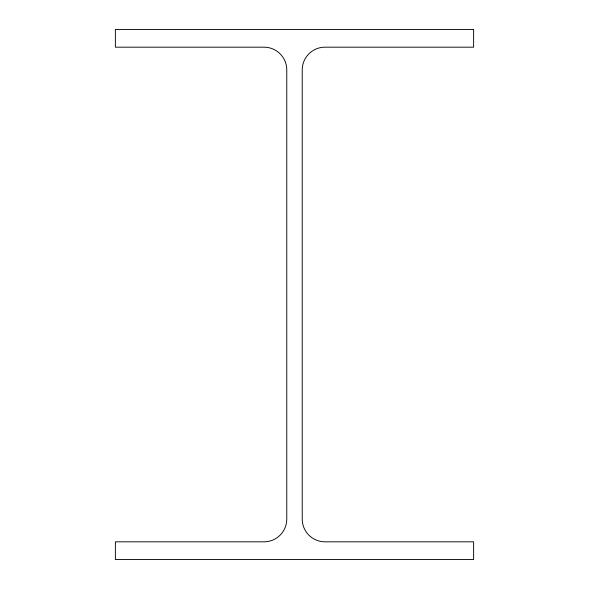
<?xml version="1.0" encoding="UTF-8"?>
<svg xmlns="http://www.w3.org/2000/svg" width="589" height="589" viewBox="0 0 589 589"><rect width="100%" height="100%" fill="white"/><g stroke="black" fill="none" stroke-linecap="round" stroke-linejoin="round"><path stroke-width="0.88" d="M473.622 29.45L115.378 29.45L115.378 47.179L264.041 47.179A22.728 22.728 0 0 1 286.769 69.914L286.769 519.086A22.728 22.728 0 0 1 264.041 541.821L115.378 541.821L115.378 559.55L473.622 559.55L473.622 541.821L324.959 541.821A22.728 22.728 0 0 1 302.231 519.086L302.231 69.914A22.728 22.728 0 0 1 324.959 47.179L473.622 47.179L473.622 29.45"/></g></svg>
